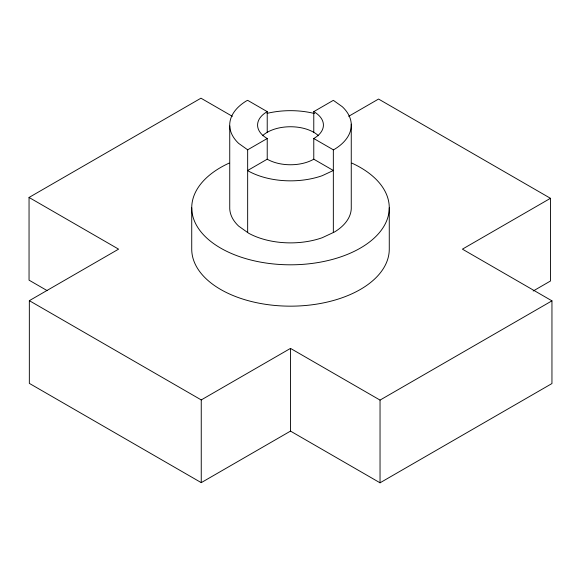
<?xml version="1.0" encoding="UTF-8"?>
<svg xmlns="http://www.w3.org/2000/svg" width="581" height="581" viewBox="0 0 581 581"><rect width="100%" height="100%" fill="white"/><g stroke="black" fill="none" stroke-linecap="round" stroke-linejoin="round"><path stroke-width="0.87" d="M47.112 290.594L29.05 280.158L29.05 197.453L200.961 98.196L232.378 116.338M247.659 149.811L267.224 138.518A32.921 19.006 0 0 1 267.224 111.639L247.659 100.339L246.409 100.92A60.78 35.092 0 0 0 238.675 143.413L247.659 149.811L247.659 232.523M313.776 111.639L333.341 100.339L342.325 106.737A60.78 35.092 0 0 1 334.591 149.23L333.341 149.811L313.776 138.518A32.921 19.006 0 0 0 313.776 111.639L313.776 132.315M267.224 159.194L247.659 170.487L248.661 171.206A60.78 35.092 0 0 0 322.259 175.673L333.341 170.487L313.776 159.194A32.921 19.006 0 0 1 267.224 159.194L267.224 138.518M533.169 291.008L550.461 281.022L550.461 198.31L462.411 249.147L551.95 300.842L551.95 383.547L380.039 482.804L290.5 431.109L201.251 482.637L29.34 383.38L29.34 300.667L118.589 249.147L29.05 197.453M348.68 116.302L378.551 99.053L550.461 198.31M29.34 300.667L201.251 399.924L290.5 348.397L380.039 400.091L551.95 300.842M389.27 207.787L389.27 249.147A98.77 57.025 0 0 1 290.5 306.165A98.77 57.025 0 0 1 191.73 249.147L191.73 207.787M380.039 400.091L380.039 482.804M351.258 124.16L351.258 206.865A60.78 35.092 0 0 1 334.591 231.942L322.259 237.709A60.78 35.092 0 0 1 248.661 233.242L238.675 226.125A60.78 35.092 0 0 1 229.742 208.71L229.742 125.997M333.341 149.811L333.341 232.523M313.776 138.518L313.776 159.194M290.5 348.397L290.5 431.109M267.224 111.639L267.224 132.315M201.251 399.924L201.251 482.637M262.539 135.722A32.921 19.006 0 0 1 318.461 135.722M351.854 163.101A98.77 57.025 0 0 1 362.965 246.533A98.77 57.025 0 0 1 218.035 246.533A98.77 57.025 0 0 1 229.146 163.101M267.071 113.375A60.78 35.092 0 0 1 314.459 113.506"/></g></svg>
